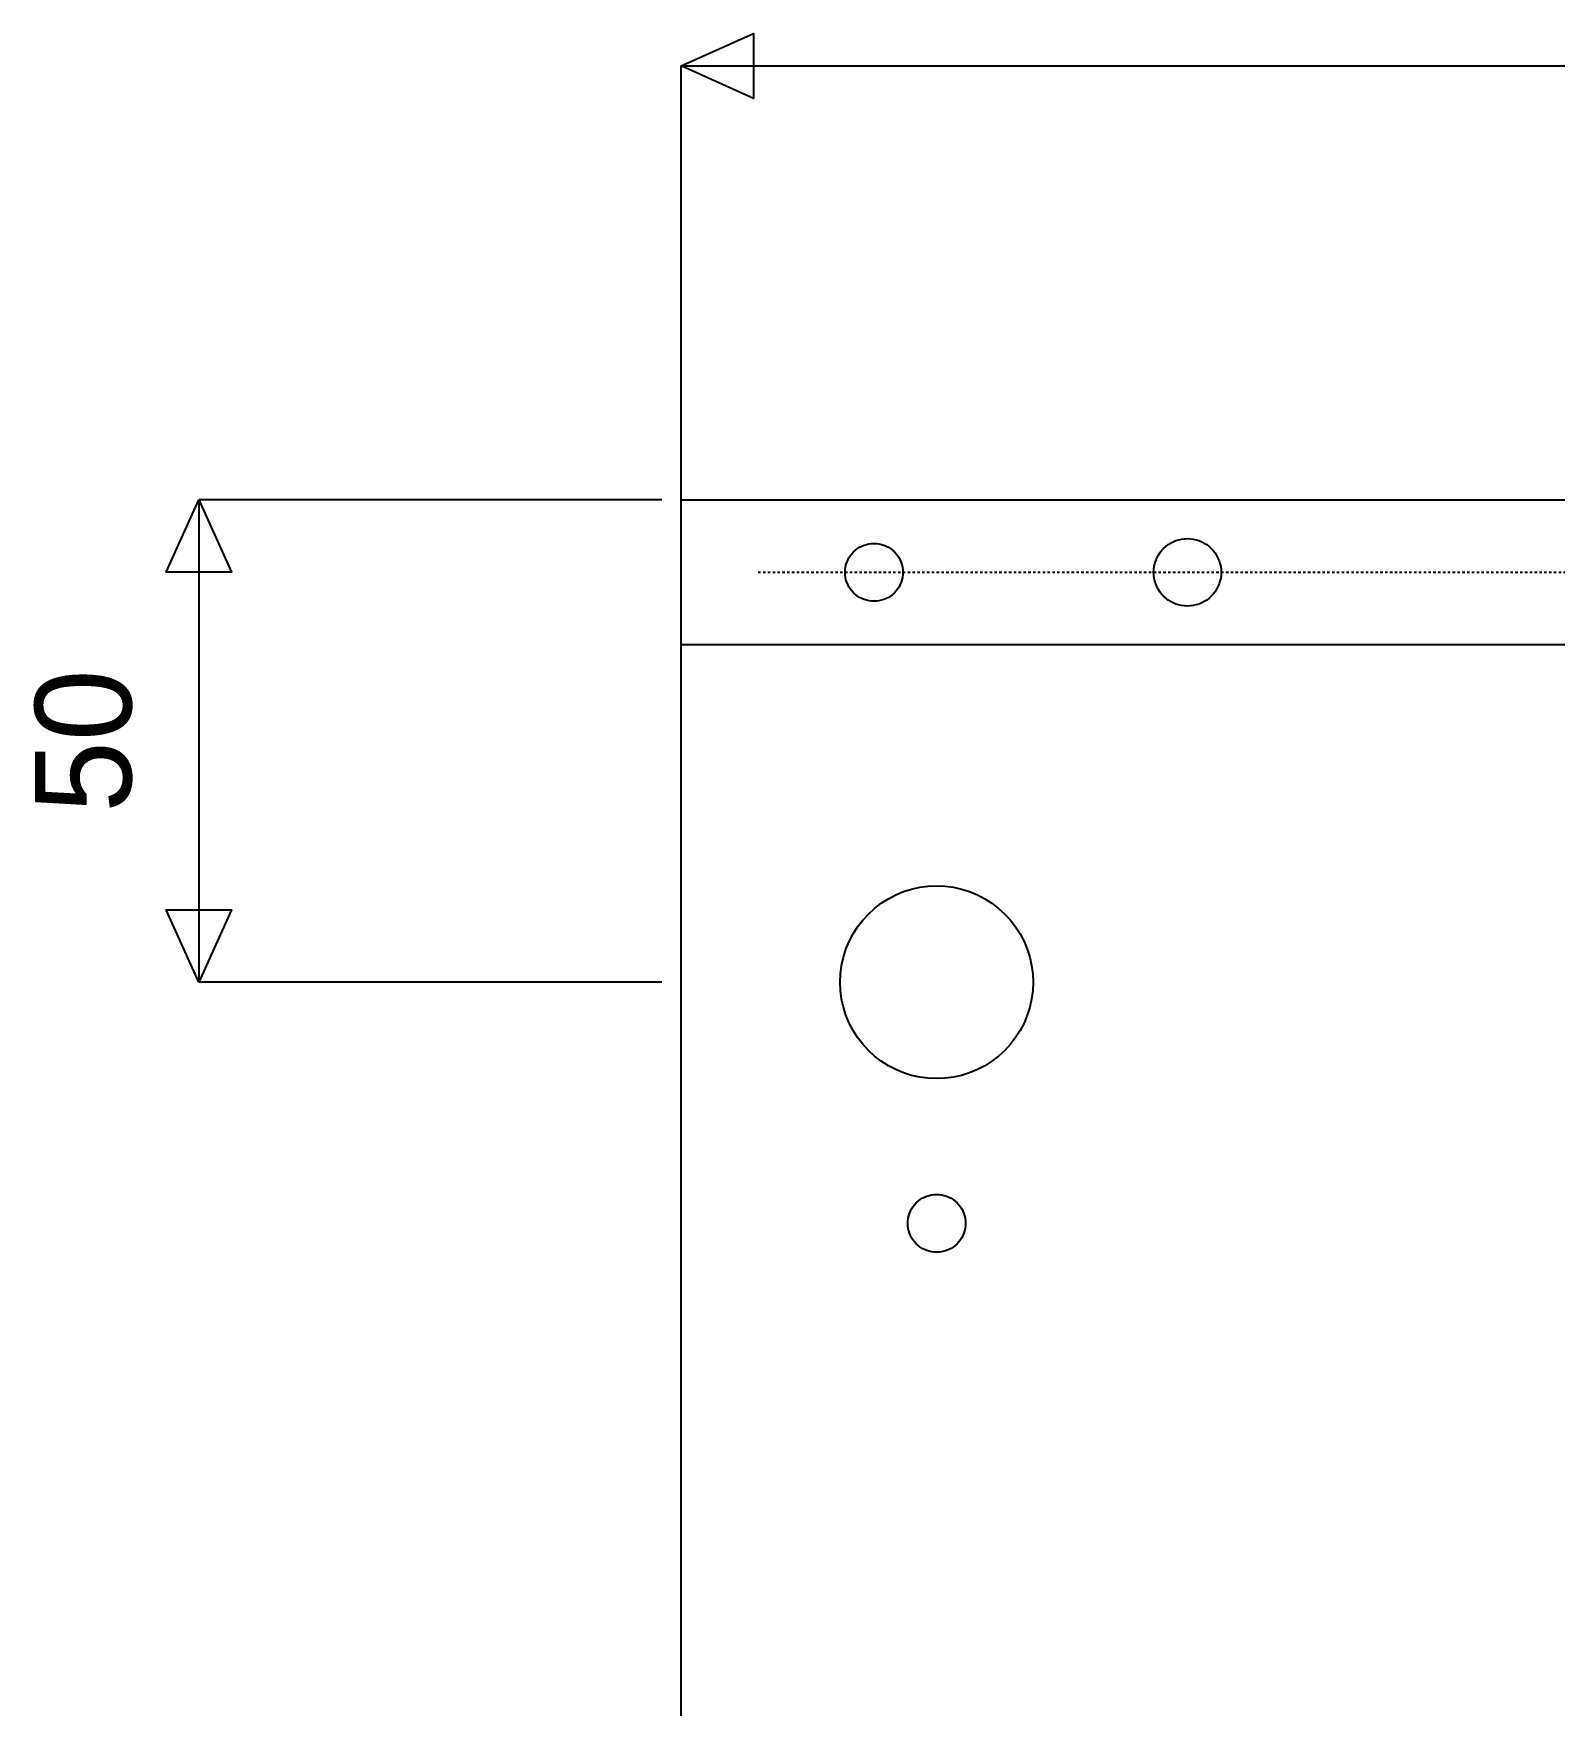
# Model space of a CAD drawing. Header units: millimetres. Extents: x 0 to 2033, y -1000001 to 3212.
# Drawn here: x 52.9 to 210.6, y 3025 to 3198.4 of the extents above; entities that cross this region are included whole.
import ezdxf
from ezdxf.enums import TextEntityAlignment as Align

# ---------------------------------------------------------------- set-up
doc = ezdxf.new("R2010")
doc.units = ezdxf.units.MM
doc.linetypes.add('DASHED', pattern=[0.5, 0.25, -0.25])
doc.layers.add('DRAWING', color=7, linetype='Continuous')
doc.layers.add('TEXT', color=7, linetype='Continuous')

msp = doc.modelspace()

# ---------------------------------------------------------------- linework, layer by layer
at = {"layer": 'DRAWING', "linetype": 'CONTINUOUS', "true_color": 0xff6a00}
for p, q in [((120, 3150), (120, 3195)), ((120, 3195), (522, 3195)), ((118, 3150), (70, 3150)), ((70, 3150), (70, 3100)), ((118, 3100), (70, 3100))]:
    msp.add_line(p, q, dxfattribs=at)
at = {"layer": 'DRAWING', "linetype": 'CONTINUOUS', "true_color": 0x111111}
for p, q in [((120, 3150), (522, 3150)), ((120, 320), (120, 3150)), ((120, 3135), (522, 3135))]:
    msp.add_line(p, q, dxfattribs=at)
at = {"layer": 'DRAWING', "linetype": 'DASHED', "true_color": 0xb000ff}
msp.add_line((128, 3142.5), (514, 3142.5), dxfattribs=at)
at = {"layer": 'DRAWING', "linetype": 'CONTINUOUS', "true_color": 0xff6a00}
for points in [[(120, 3195), (127.5, 3198.38), (127.5, 3191.62)], [(70, 3150), (73.38, 3142.5), (66.62, 3142.5)], [(70, 3100), (66.62, 3107.5), (73.38, 3107.5)]]:
    msp.add_lwpolyline(points, close=True, dxfattribs=at)
at = {"layer": 'DRAWING', "linetype": 'CONTINUOUS', "true_color": 0x111111}
for points in [[(143, 3142.5), (142.99, 3142.24), (142.95, 3141.98), (142.9, 3141.72), (142.82, 3141.47), (142.72, 3141.23), (142.6, 3141), (142.46, 3140.78), (142.3, 3140.57), (142.12, 3140.38), (141.93, 3140.2), (141.72, 3140.04), (141.5, 3139.9), (141.27, 3139.78), (141.03, 3139.68), (140.78, 3139.6), (140.52, 3139.55), (140.26, 3139.51), (140, 3139.5), (139.74, 3139.51), (139.48, 3139.55), (139.22, 3139.6), (138.97, 3139.68), (138.73, 3139.78), (138.5, 3139.9), (138.28, 3140.04), (138.07, 3140.2), (137.88, 3140.38), (137.7, 3140.57), (137.54, 3140.78), (137.4, 3141), (137.28, 3141.23), (137.18, 3141.47), (137.1, 3141.72), (137.05, 3141.98), (137.01, 3142.24), (137, 3142.5), (137.01, 3142.76), (137.05, 3143.02), (137.1, 3143.28), (137.18, 3143.53), (137.28, 3143.77), (137.4, 3144), (137.54, 3144.22), (137.7, 3144.43), (137.88, 3144.62), (138.07, 3144.8), (138.28, 3144.96), (138.5, 3145.1), (138.73, 3145.22), (138.97, 3145.32), (139.22, 3145.4), (139.48, 3145.45), (139.74, 3145.49), (140, 3145.5), (140.26, 3145.49), (140.52, 3145.45), (140.78, 3145.4), (141.03, 3145.32), (141.27, 3145.22), (141.5, 3145.1), (141.72, 3144.96), (141.93, 3144.8), (142.12, 3144.62), (142.3, 3144.43), (142.46, 3144.22), (142.6, 3144), (142.72, 3143.77), (142.82, 3143.53), (142.9, 3143.28), (142.95, 3143.02), (142.99, 3142.76), (143, 3142.5)], [(176, 3142.5), (175.99, 3142.19), (175.95, 3141.89), (175.88, 3141.59), (175.79, 3141.3), (175.67, 3141.02), (175.53, 3140.75), (175.37, 3140.49), (175.18, 3140.25), (174.97, 3140.03), (174.75, 3139.82), (174.51, 3139.63), (174.25, 3139.47), (173.98, 3139.33), (173.7, 3139.21), (173.41, 3139.12), (173.11, 3139.05), (172.81, 3139.01), (172.5, 3139), (172.19, 3139.01), (171.89, 3139.05), (171.59, 3139.12), (171.3, 3139.21), (171.02, 3139.33), (170.75, 3139.47), (170.49, 3139.63), (170.25, 3139.82), (170.03, 3140.03), (169.82, 3140.25), (169.63, 3140.49), (169.47, 3140.75), (169.33, 3141.02), (169.21, 3141.3), (169.12, 3141.59), (169.05, 3141.89), (169.01, 3142.19), (169, 3142.5), (169.01, 3142.81), (169.05, 3143.11), (169.12, 3143.41), (169.21, 3143.7), (169.33, 3143.98), (169.47, 3144.25), (169.63, 3144.51), (169.82, 3144.75), (170.03, 3144.97), (170.25, 3145.18), (170.49, 3145.37), (170.75, 3145.53), (171.02, 3145.67), (171.3, 3145.79), (171.59, 3145.88), (171.89, 3145.95), (172.19, 3145.99), (172.5, 3146), (172.81, 3145.99), (173.11, 3145.95), (173.41, 3145.88), (173.7, 3145.79), (173.98, 3145.67), (174.25, 3145.53), (174.51, 3145.37), (174.75, 3145.18), (174.97, 3144.97), (175.18, 3144.75), (175.37, 3144.51), (175.53, 3144.25), (175.67, 3143.98), (175.79, 3143.7), (175.88, 3143.41), (175.95, 3143.11), (175.99, 3142.81), (176, 3142.5)], [(156.5, 3100), (156.46, 3099.13), (156.35, 3098.26), (156.16, 3097.41), (155.9, 3096.58), (155.56, 3095.77), (155.16, 3095), (154.69, 3094.26), (154.16, 3093.57), (153.57, 3092.93), (152.93, 3092.34), (152.24, 3091.81), (151.5, 3091.34), (150.73, 3090.94), (149.92, 3090.6), (149.09, 3090.34), (148.24, 3090.15), (147.37, 3090.04), (146.5, 3090), (145.63, 3090.04), (144.76, 3090.15), (143.91, 3090.34), (143.08, 3090.6), (142.27, 3090.94), (141.5, 3091.34), (140.76, 3091.81), (140.07, 3092.34), (139.43, 3092.93), (138.84, 3093.57), (138.31, 3094.26), (137.84, 3095), (137.44, 3095.77), (137.1, 3096.58), (136.84, 3097.41), (136.65, 3098.26), (136.54, 3099.13), (136.5, 3100), (136.54, 3100.87), (136.65, 3101.74), (136.84, 3102.59), (137.1, 3103.42), (137.44, 3104.23), (137.84, 3105), (138.31, 3105.74), (138.84, 3106.43), (139.43, 3107.07), (140.07, 3107.66), (140.76, 3108.19), (141.5, 3108.66), (142.27, 3109.06), (143.08, 3109.4), (143.91, 3109.66), (144.76, 3109.85), (145.63, 3109.96), (146.5, 3110), (147.37, 3109.96), (148.24, 3109.85), (149.09, 3109.66), (149.92, 3109.4), (150.73, 3109.06), (151.5, 3108.66), (152.24, 3108.19), (152.93, 3107.66), (153.57, 3107.07), (154.16, 3106.43), (154.69, 3105.74), (155.16, 3105), (155.56, 3104.23), (155.9, 3103.42), (156.16, 3102.59), (156.35, 3101.74), (156.46, 3100.87), (156.5, 3100)], [(149.5, 3075), (149.49, 3074.74), (149.45, 3074.48), (149.4, 3074.22), (149.32, 3073.97), (149.22, 3073.73), (149.1, 3073.5), (148.96, 3073.28), (148.8, 3073.07), (148.62, 3072.88), (148.43, 3072.7), (148.22, 3072.54), (148, 3072.4), (147.77, 3072.28), (147.53, 3072.18), (147.28, 3072.1), (147.02, 3072.05), (146.76, 3072.01), (146.5, 3072), (146.24, 3072.01), (145.98, 3072.05), (145.72, 3072.1), (145.47, 3072.18), (145.23, 3072.28), (145, 3072.4), (144.78, 3072.54), (144.57, 3072.7), (144.38, 3072.88), (144.2, 3073.07), (144.04, 3073.28), (143.9, 3073.5), (143.78, 3073.73), (143.68, 3073.97), (143.6, 3074.22), (143.55, 3074.48), (143.51, 3074.74), (143.5, 3075), (143.51, 3075.26), (143.55, 3075.52), (143.6, 3075.78), (143.68, 3076.03), (143.78, 3076.27), (143.9, 3076.5), (144.04, 3076.72), (144.2, 3076.93), (144.38, 3077.12), (144.57, 3077.3), (144.78, 3077.46), (145, 3077.6), (145.23, 3077.72), (145.47, 3077.82), (145.72, 3077.9), (145.98, 3077.95), (146.24, 3077.99), (146.5, 3078), (146.76, 3077.99), (147.02, 3077.95), (147.28, 3077.9), (147.53, 3077.82), (147.77, 3077.72), (148, 3077.6), (148.22, 3077.46), (148.43, 3077.3), (148.62, 3077.12), (148.8, 3076.93), (148.96, 3076.72), (149.1, 3076.5), (149.22, 3076.27), (149.32, 3076.03), (149.4, 3075.78), (149.45, 3075.52), (149.49, 3075.26), (149.5, 3075)]]:
    msp.add_lwpolyline(points, close=True, dxfattribs=at)

# ---------------------------------------------------------------- texts
at = {"layer": 'TEXT', "true_color": 0xff6a00}
msp.add_text('50', height=10, rotation=90, dxfattribs=at).set_placement((58, 3125), align=Align.MIDDLE_CENTER)

doc.saveas('drawing.dxf')
